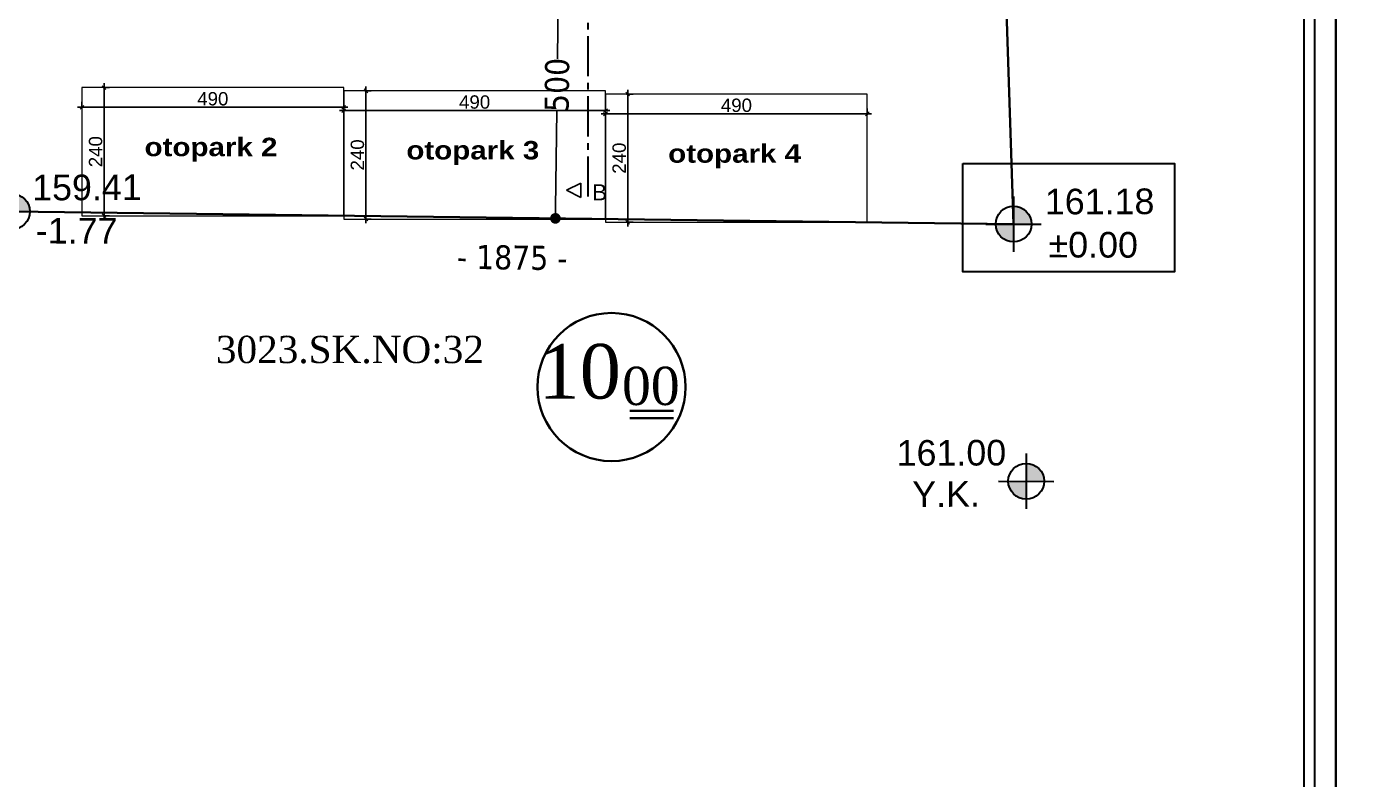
# Model space of a CAD drawing. Extents: x 386248 to 427517, y 4539405 to 4542296.
# Drawn here: x 387616 to 388234, y 4540219 to 4540571 of the extents above; entities that cross this region are included whole.
import ezdxf

# ---------------------------------------------------------------- set-up
doc = ezdxf.new("R2010")
doc.units = 0
doc.linetypes.add('CENTER2', pattern=[1.125, 0.75, -0.125, 0.125, -0.125])
for name, color, linetype, lineweight in [('5CELIKTAR', 252, 'Continuous', 15), ('baca', 9, 'Continuous', 25), ('DUVAR', 4, 'Continuous', 35), ('GOR1', 51, 'Continuous', 25), ('KOTLAR', 63, 'Continuous', 30), ('YAZILAR', 1, 'Continuous', 30), ('ÖLÇÜ', 7, 'Continuous', 25), ('ölçü20', 1, 'Continuous', 20)]:
    doc.layers.add(name, color=color, linetype=linetype, lineweight=lineweight)
doc.layers.add('kapi', color=16, linetype='Continuous')
doc.layers.add('Standart', color=7, linetype='Continuous')
doc.styles.add('arial_1_18', font='arial.ttf', dxfattribs={"height": 0.2})
doc.styles.add('PıNaR', font='')
doc.styles.get("Standard").update_dxf_attribs({"font": 'arial.ttf'})
doc.styles.add('VAZ', font='tahoma.ttf')
doc.styles.add('Vaziyet Yazı', font='', dxfattribs={"height": 25})
doc.styles.get('PıNaR').set_extended_font_data('Times New Roman Tur')
doc.styles.get('Vaziyet Yazı').set_extended_font_data('Arial')
doc.dimstyles.new('Uğur', dxfattribs={"dimtxt": 12, "dimasz": 7, "dimexe": 10, "dimexo": 3, "dimgap": 3, "dimtad": 1, "dimdec": 0, "dimtxsty": 'Standard', "dimblk": 'OBLIQUE', "dimcen": 0, "dimdle": 8, "dimclrd": 252, "dimclre": 252, "dimclrt": 256, "dimadec": 0, "dimazin": 0, "dimtfac": 1, "dimtdec": 0, "dimtix": 1, "dimtmove": 0, "dimatfit": 3, "dimldrblk": 'ORIGIN2', "dimfxl": 30, "dimfxlon": 1, "dimarcsym": 0})
doc.dimstyles.new('VAZİYE-2', dxfattribs={"dimtxt": 45, "dimasz": 20, "dimexe": 20, "dimexo": 30, "dimgap": 1, "dimtad": 0, "dimdec": 0, "dimtxsty": 'VAZ', "dimblk": 'DOT', "dimcen": 0.09, "dimse1": 1, "dimse2": 1, "dimsd1": 1, "dimsd2": 1, "dimclrt": 6, "dimadec": 0, "dimazin": 0, "dimtfac": 1, "dimtdec": 0, "dimtmove": 0, "dimatfit": 3, "dimldrblk": 'DOT', "dimfxl": 1, "dimtolj": 2, "dimarcsym": 0})
doc.dimstyles.new('VAZİYET', dxfattribs={"dimtxt": 45, "dimasz": 20, "dimexe": 20, "dimexo": 30, "dimgap": 1, "dimtad": 0, "dimdec": 0, "dimtxsty": 'VAZ', "dimblk": 'DOT', "dimcen": 0.09, "dimadec": 0, "dimazin": 0, "dimtfac": 1, "dimtdec": 0, "dimtmove": 0, "dimatfit": 3, "dimldrblk": 'DOT', "dimfxl": 1, "dimtolj": 2, "dimarcsym": 0})

# ---------------------------------------------------------------- blocks, each defined once
blk = doc.blocks.new('_Dot')
at = {"color": 0, "linetype": 'ByBlock', "lineweight": -2}
blk.add_line((-0.5, 0), (-1, 0), dxfattribs=at)
at = {"color": 0, "linetype": 'ByBlock', "const_width": 0.5}
blk.add_lwpolyline([(-0.25, 0, 1), (0.25, 0, 1)], format="xyb", close=True, dxfattribs=at)
blk = doc.blocks.new('*D4131')
at = {"layer": 'Defpoints', "color": 0}
for p in [(2020.3, 1043.9), (2008.8, 544), (2014, 543.9)]:
    blk.add_point(p, dxfattribs=at)
at = {"layer": 'ÖLÇÜ', "color": 0, "lineweight": -2}
for p, q in [((1990.3, 1044.2), (1995.1, 1044.2)), ((2014.8, 1023.9), (2012.6, 842.5)), ((2009.1, 564), (2011.4, 745.4)), ((1984, 544.3), (1988.8, 544.2))]:
    blk.add_line(p, q, dxfattribs=at)
at = {"layer": 'ÖLÇÜ', "color": 0, "linetype": 'ByBlock', "lineweight": -2, "xscale": 20, "yscale": 20, "zscale": 20}
for p, rotation in [((2015.1, 1043.9), 89.28509213834725), ((2008.8, 544), 269.2850921383472)]:
    blk.add_blockref('_Dot', p, dxfattribs=dict(at, rotation=rotation))
at = {"layer": 'ÖLÇÜ', "color": 0, "insert": (2012, 793.9), "char_height": 45, "attachment_point": 5, "rotation": 89.2851, "style": 'VAZ'}
blk.add_mtext('\\A2;500', dxfattribs=at)
blk = doc.blocks.new('*D4140')
at = {"layer": 'Defpoints', "color": 0}
for p in [(991.6, 556.7), (2866.2, 533.3), (2865.3, 458.7)]:
    blk.add_point(p, dxfattribs=at)
at = {"layer": 'ölçü20', "color": 6, "insert": (1928, 470.4), "char_height": 45, "attachment_point": 5, "rotation": 359.2851, "style": 'VAZ'}
blk.add_mtext('\\A2;- 1875 -', dxfattribs=at)
blk = doc.blocks.new('*D4141')
at = {"layer": 'Defpoints', "color": 0}
for p in [(2806.8, 2337.8), (2876.6, 2340.1), (2866.2, 533.3)]:
    blk.add_point(p, dxfattribs=at)
at = {"layer": 'ölçü20', "color": 6, "insert": (2906.4, 1435.8), "char_height": 45, "attachment_point": 5, "rotation": 271.8859, "style": 'VAZ'}
blk.add_mtext('\\A2;- 1805 -', dxfattribs=at)
blk = doc.blocks.new('KT')
at = {"layer": 'baca', "lineweight": 30}
for points in [[(387018, 4544506.5, 0.198912), (386994.3, 4544516.4), (386994.2, 4544482.9), (387027.7, 4544482.8, 0.198912)], [(386960.7, 4544483, 0.198912), (386970.4, 4544459.2, 0.198912), (386994.1, 4544449.3), (386994.2, 4544482.9)]]:
    blk.add_hatch(color=256, dxfattribs=at).paths.add_polyline_path(points)
at = {"layer": 'KOTLAR', "color": 1}
for p, q in [((386994.3, 4544534.7), (386994, 4544431)), ((386942.4, 4544483), (387046, 4544482.7))]:
    blk.add_line(p, q, dxfattribs=at)
blk.add_circle((386994.2, 4544482.9), 33.5, dxfattribs=at)
blk = doc.blocks.new('G$C5DD4B624')
at = {"layer": 'Standart', "color": 2, "linetype": 'Continuous', "lineweight": -3, "ltscale": 100}
for points in [[(1052.2, 2101.9), (1025.5, 2088.6)], [(1052.2, 2101.9), (1052.2, 2075.3)], [(1052.2, 2075.3), (1025.5, 2088.6)], [(-239.1, 871.7), (-225.8, 898.4)], [(-212.4, 871.7), (-225.8, 898.4)], [(1993, 871.7), (2006.3, 898.4)], [(2019.6, 871.7), (2006.3, 898.4)], [(-239.1, 871.7), (-212.4, 871.7)], [(1993, 871.7), (2019.6, 871.7)], [(1052.2, 139.3), (1025.5, 126)], [(1052.2, 112.7), (1025.5, 126)], [(1052.2, 139.3), (1052.2, 112.7)]]:
    blk.add_lwpolyline(points, dxfattribs=at)
at = {"layer": 'Standart', "color": 2, "linetype": 'CENTER2', "lineweight": 30, "ltscale": 100}
for points in [[(1065.5, 2101.9), (1065.5, 112.7)], [(-239.1, 858.4), (2019.6, 858.4)]]:
    blk.add_lwpolyline(points, dxfattribs=at)
at = {"layer": 'Standart', "color": 51, "linetype": 'Continuous', "lineweight": -3, "ltscale": 100, "style": 'arial_1_18'}
for s, p in [('B', (1073.6, 2070)), ('A', (-236.6, 823.4)), ('A', (1991.4, 823.4)), ('B', (1073.6, 107.1))]:
    blk.add_text(s, height=30, dxfattribs=at).set_placement(p)
blk = doc.blocks.new('_Oblique')
at = {"color": 0, "linetype": 'ByBlock', "lineweight": -2}
blk.add_line((-0.5, -0.5), (0.5, 0.5), dxfattribs=at)
blk = doc.blocks.new('*D4143')
at = {"layer": '5CELIKTAR', "color": 252, "lineweight": -2}
for p, q in [((2142.1, 776.7), (2154.1, 776.7)), ((2144.1, 784.7), (2144.1, 528.7)), ((2142.1, 536.7), (2154.1, 536.7))]:
    blk.add_line(p, q, dxfattribs=at)
at = {"layer": 'Defpoints', "color": 0}
for p in [(2124.3, 776.7), (2124.3, 536.7), (2144.1, 536.7)]:
    blk.add_point(p, dxfattribs=at)
at = {"layer": '5CELIKTAR', "color": 252, "linetype": 'ByBlock', "lineweight": -2, "xscale": 7, "yscale": 7, "zscale": 7}
for p, rotation in [((2144.1, 776.7), 90), ((2144.1, 536.7), 270)]:
    blk.add_blockref('_Oblique', p, dxfattribs=dict(at, rotation=rotation))
at = {"layer": '5CELIKTAR', "insert": (2128.3, 656.7), "char_height": 25, "attachment_point": 5, "rotation": 90}
blk.add_mtext('240', dxfattribs=at)
blk = doc.blocks.new('_Origin2')
at = {"color": 0, "lineweight": -2}
blk.add_line((-0.5, 0), (-1, 0), dxfattribs=at)
for radius in [0.5, 0.25]:
    blk.add_circle((0, 0), radius, dxfattribs=at)
blk = doc.blocks.new('*D4144')
at = {"layer": '5CELIKTAR', "color": 252, "lineweight": -2}
for p, q in [((2102.6, 739.8), (2102.6, 749.8)), ((2592.6, 737.8), (2592.6, 749.8)), ((2094.6, 739.8), (2600.6, 739.8))]:
    blk.add_line(p, q, dxfattribs=at)
at = {"layer": 'Defpoints', "color": 0}
for p in [(2102.6, 738.7), (2592.6, 739.8), (2592.6, 725.3)]:
    blk.add_point(p, dxfattribs=at)
at = {"layer": '5CELIKTAR', "color": 252, "linetype": 'ByBlock', "lineweight": -2, "xscale": 7, "yscale": 7, "zscale": 7, "rotation": 180}
blk.add_blockref('_Oblique', (2102.6, 739.8), dxfattribs=at)
at = {"layer": '5CELIKTAR', "color": 252, "linetype": 'ByBlock', "lineweight": -2, "xscale": 7, "yscale": 7, "zscale": 7}
blk.add_blockref('_Oblique', (2592.6, 739.8), dxfattribs=at)
at = {"layer": '5CELIKTAR', "insert": (2347.6, 755.6), "char_height": 25, "attachment_point": 5}
blk.add_mtext('490', dxfattribs=at)
blk = doc.blocks.new('*D4145')
at = {"layer": '5CELIKTAR', "color": 252, "lineweight": -2}
for p, q in [((1654.1, 790.8), (1654.1, 534.8)), ((1652.1, 782.8), (1664.1, 782.8)), ((1652.1, 542.8), (1664.1, 542.8))]:
    blk.add_line(p, q, dxfattribs=at)
at = {"layer": 'Defpoints', "color": 0}
for p in [(1634.3, 782.8), (1634.3, 542.8), (1654.1, 542.8)]:
    blk.add_point(p, dxfattribs=at)
at = {"layer": '5CELIKTAR', "color": 252, "linetype": 'ByBlock', "lineweight": -2, "xscale": 7, "yscale": 7, "zscale": 7}
for p, rotation in [((1654.1, 782.8), 90), ((1654.1, 542.8), 270)]:
    blk.add_blockref('_Oblique', p, dxfattribs=dict(at, rotation=rotation))
at = {"layer": '5CELIKTAR', "insert": (1638.3, 662.8), "char_height": 25, "attachment_point": 5, "rotation": 90}
blk.add_mtext('240', dxfattribs=at)
blk = doc.blocks.new('*D4146')
at = {"layer": '5CELIKTAR', "color": 252, "lineweight": -2}
for p, q in [((1604.6, 745.9), (2110.6, 745.9)), ((1612.6, 745.9), (1612.6, 755.9)), ((2102.6, 743.9), (2102.6, 755.9))]:
    blk.add_line(p, q, dxfattribs=at)
at = {"layer": 'Defpoints', "color": 0}
for p in [(1612.6, 744.8), (2102.6, 745.9), (2102.6, 731.4)]:
    blk.add_point(p, dxfattribs=at)
at = {"layer": '5CELIKTAR', "color": 252, "linetype": 'ByBlock', "lineweight": -2, "xscale": 7, "yscale": 7, "zscale": 7, "rotation": 180}
blk.add_blockref('_Oblique', (1612.6, 745.9), dxfattribs=at)
at = {"layer": '5CELIKTAR', "color": 252, "linetype": 'ByBlock', "lineweight": -2, "xscale": 7, "yscale": 7, "zscale": 7}
blk.add_blockref('_Oblique', (2102.6, 745.9), dxfattribs=at)
at = {"layer": '5CELIKTAR', "insert": (1857.6, 761.7), "char_height": 25, "attachment_point": 5}
blk.add_mtext('490', dxfattribs=at)
blk = doc.blocks.new('*D4147')
at = {"layer": '5CELIKTAR', "color": 252, "lineweight": -2}
for p, q in [((1164.1, 796.9), (1164.1, 540.9)), ((1162.1, 788.9), (1174.1, 788.9)), ((1162.1, 548.9), (1174.1, 548.9))]:
    blk.add_line(p, q, dxfattribs=at)
at = {"layer": 'Defpoints', "color": 0}
for p in [(1144.3, 788.9), (1144.3, 548.9), (1164.1, 548.9)]:
    blk.add_point(p, dxfattribs=at)
at = {"layer": '5CELIKTAR', "color": 252, "linetype": 'ByBlock', "lineweight": -2, "xscale": 7, "yscale": 7, "zscale": 7}
for p, rotation in [((1164.1, 788.9), 90), ((1164.1, 548.9), 270)]:
    blk.add_blockref('_Oblique', p, dxfattribs=dict(at, rotation=rotation))
at = {"layer": '5CELIKTAR', "insert": (1148.3, 668.9), "char_height": 25, "attachment_point": 5, "rotation": 90}
blk.add_mtext('240', dxfattribs=at)
blk = doc.blocks.new('*D4148')
at = {"layer": '5CELIKTAR', "color": 252, "lineweight": -2}
for p, q in [((1114.6, 752.1), (1620.6, 752.1)), ((1122.6, 752.1), (1122.6, 762.1)), ((1612.6, 750.1), (1612.6, 762.1))]:
    blk.add_line(p, q, dxfattribs=at)
at = {"layer": 'Defpoints', "color": 0}
for p in [(1122.6, 750.9), (1612.6, 752.1), (1612.6, 737.5)]:
    blk.add_point(p, dxfattribs=at)
at = {"layer": '5CELIKTAR', "color": 252, "linetype": 'ByBlock', "lineweight": -2, "xscale": 7, "yscale": 7, "zscale": 7, "rotation": 180}
blk.add_blockref('_Oblique', (1122.6, 752.1), dxfattribs=at)
at = {"layer": '5CELIKTAR', "color": 252, "linetype": 'ByBlock', "lineweight": -2, "xscale": 7, "yscale": 7, "zscale": 7}
blk.add_blockref('_Oblique', (1612.6, 752.1), dxfattribs=at)
at = {"layer": '5CELIKTAR', "insert": (1367.6, 767.8), "char_height": 25, "attachment_point": 5}
blk.add_mtext('490', dxfattribs=at)
blk = doc.blocks.new('G$C4DAE90D5')
at = {"layer": '5CELIKTAR'}
for points in [[(1612.6, 788.9), (1122.6, 788.9), (1122.6, 548.9), (1612.6, 548.9)], [(2102.6, 782.8), (1612.6, 782.8), (1612.6, 542.8), (2102.6, 542.8)], [(2592.6, 776.7), (2102.6, 776.7), (2102.6, 536.7), (2592.6, 536.7)]]:
    blk.add_lwpolyline(points, close=True, dxfattribs=at)
at = {"layer": 'DUVAR'}
for p, q in [((2229.9, 183.5), (2148, 183.5)), ((2229.9, 170), (2148, 170))]:
    blk.add_line(p, q, dxfattribs=at)
blk.add_lwpolyline([(2866.2, 533.3), (991.6, 556.7), (741.4, 807.4), (738.3, 2337.8), (2806.8, 2337.8), (2866.2, 533.3)], dxfattribs=at)
blk.add_circle((2113.8, 228.3), 138.6, dxfattribs=at)
at = {"layer": 'KOTLAR', "color": 1, "linetype": 'Continuous'}
blk.add_lwpolyline([(2771.1, 646.6), (3167.7, 646.6), (3167.7, 444.1), (2771.1, 444.1)], close=True, dxfattribs=at)
at = {"layer": 'GOR1'}
blk.add_blockref('G$C5DD4B624', (1004.1, 470.7), dxfattribs=at)
at = {"layer": 'KOTLAR'}
for p in [(-386002.5, -4543926.2), (-384127.9, -4543949.6), (-384104.3, -4544431)]:
    blk.add_blockref('KT', p, dxfattribs=at)
at = {"layer": '5CELIKTAR', "lineweight": -2, "char_height": 28.8, "width": 472.32, "attachment_point": 5, "style": 'Vaziyet Yazı'}
for s, insert in [('{\\fArial Black|b0|i0|c162|p34;\\H1.2x;otopark 2}', (1364.2, 672.5)), ('{\\fArial Black|b0|i0|c162|p34;\\H1.2x;otopark 3}', (1854.2, 666.4)), ('{\\fArial Black|b0|i0|c162|p34;\\H1.2x;otopark 4}', (2344.2, 660.3))]:
    blk.add_mtext(s, dxfattribs=dict(at, insert=insert))
at = {"layer": 'DUVAR', "style": 'PıNaR'}
for s, height, p in [('10', 102.21, (1977.1, 206.6)), ('00', 71.55, (2133.4, 194.6))]:
    blk.add_text(s, height=height, dxfattribs=at).set_placement(p)
at = {"layer": 'kapi', "color": 232, "style": 'PıNaR'}
blk.add_text('3023.SK.NO:32', height=51.106, dxfattribs=at).set_placement((1373.3, 273.1))
at = {"layer": 'KOTLAR', "color": 1, "linetype": 'Continuous'}
for s, rotation, p in [('159.41', 0.1668, (1029.5, 577.7)), ('161.18', 0.1668, (2924.9, 551.4)), ('-1.77', 359.8332, (1036.3, 497.1)), ('±0.00', 359.8332, (2931.7, 470.9)), ('161.00', 0.1668, (2647.5, 80.9)), ('Y.K.', 0.1668, (2676.7, 3.8))]:
    blk.add_text(s, height=48, rotation=rotation, dxfattribs=at).set_placement(p)
at = {"layer": '5CELIKTAR'}
for base, p1, p2, picture, middle in [((1164.1, 548.9), (1144.3, 788.9), (1144.3, 548.9), '*D4147', (1148.3, 668.9)), ((1654.1, 542.8), (1634.3, 782.8), (1634.3, 542.8), '*D4145', (1638.3, 662.8)), ((2144.1, 536.7), (2124.3, 776.7), (2124.3, 536.7), '*D4143', (2128.3, 656.7))]:
    dim = blk.add_linear_dim(base=base, p1=p1, p2=p2, angle=90, dimstyle='Uğur', override={"dimtxt": 25, "dimtxsty": 'Standard', "dimldrblk": 'Origin2', "dimfxl": 2}, dxfattribs=at)
    dim.commit()
    dim.dimension.update_dxf_attribs({"geometry": picture, "text_midpoint": middle})
for base, p1, p2, picture, middle in [((1612.6, 752.1), (1122.6, 750.9), (1612.6, 737.5), '*D4148', (1367.6, 767.8)), ((2102.6, 745.9), (1612.6, 744.8), (2102.6, 731.4), '*D4146', (1857.6, 761.7)), ((2592.6, 739.8), (2102.6, 738.7), (2592.6, 725.3), '*D4144', (2347.6, 755.6))]:
    dim = blk.add_linear_dim(base=base, p1=p1, p2=p2, dimstyle='Uğur', override={"dimtxt": 25, "dimfxl": 2}, dxfattribs=at)
    dim.commit()
    dim.dimension.update_dxf_attribs({"geometry": picture, "text_midpoint": middle})
at = {"layer": 'ÖLÇÜ', "color": 140}
dim = blk.add_aligned_dim(p1=(2020.3, 1043.9), p2=(2014, 543.9), distance=-5.2, dimstyle='VAZİYET', override={"dimtxsty": 'VAZ', "dimldrblk": 'Dot'}, dxfattribs=at)
dim.commit()
dim.dimension.update_dxf_attribs({"geometry": '*D4131', "text_midpoint": (2012, 793.9)})
at = {"layer": 'ölçü20', "color": 6}
dim = blk.add_linear_dim(base=(2876.6, 2340.1), p1=(2866.2, 533.3), p2=(2806.8, 2337.8), angle=91.8859, dimstyle='VAZİYE-2', override={"dimpost": '- <> -', "dimtxsty": 'VAZ', "dimldrblk": 'Dot'}, dxfattribs=at)
dim.commit()
dim.dimension.update_dxf_attribs({"geometry": '*D4141', "text_midpoint": (2906.4, 1435.8), "dimtype": 161})
dim = blk.add_aligned_dim(p1=(991.6, 556.7), p2=(2866.2, 533.3), distance=-74.6, dimstyle='VAZİYE-2', override={"dimpost": '- <> -', "dimtxsty": 'VAZ', "dimldrblk": 'Dot'}, dxfattribs=at)
dim.commit()
dim.dimension.update_dxf_attribs({"geometry": '*D4140', "text_midpoint": (1928, 470.4)})

msp = doc.modelspace()

# ---------------------------------------------------------------- linework, layer by layer
at = {"layer": 'YAZILAR', "color": 133, "ltscale": 5}
for points in [[(386248.215, 4542295.7), (388229.021, 4542295.7), (388229.021, 4539405.231), (386248.215, 4539405.231)], [(388229.021, 4542295.7), (390768.231, 4542295.7), (390768.231, 4539405.231), (388229.021, 4539405.231)], [(386258.215, 4542285.7), (388219.021, 4542285.7), (388219.021, 4539415.231), (386258.215, 4539415.231)], [(386263.215, 4542280.7), (388214.021, 4542280.7), (388214.021, 4539420.231), (386263.215, 4539420.231)]]:
    msp.add_lwpolyline(points, close=True, dxfattribs=at)

# ---------------------------------------------------------------- block references
at = {"layer": 'GOR1', "xscale": 0.25, "yscale": 0.25, "zscale": 0.25}
msp.add_blockref('G$C4DAE90D5', (387361.625, 4540345.423), dxfattribs=at)

doc.saveas('drawing.dxf')
